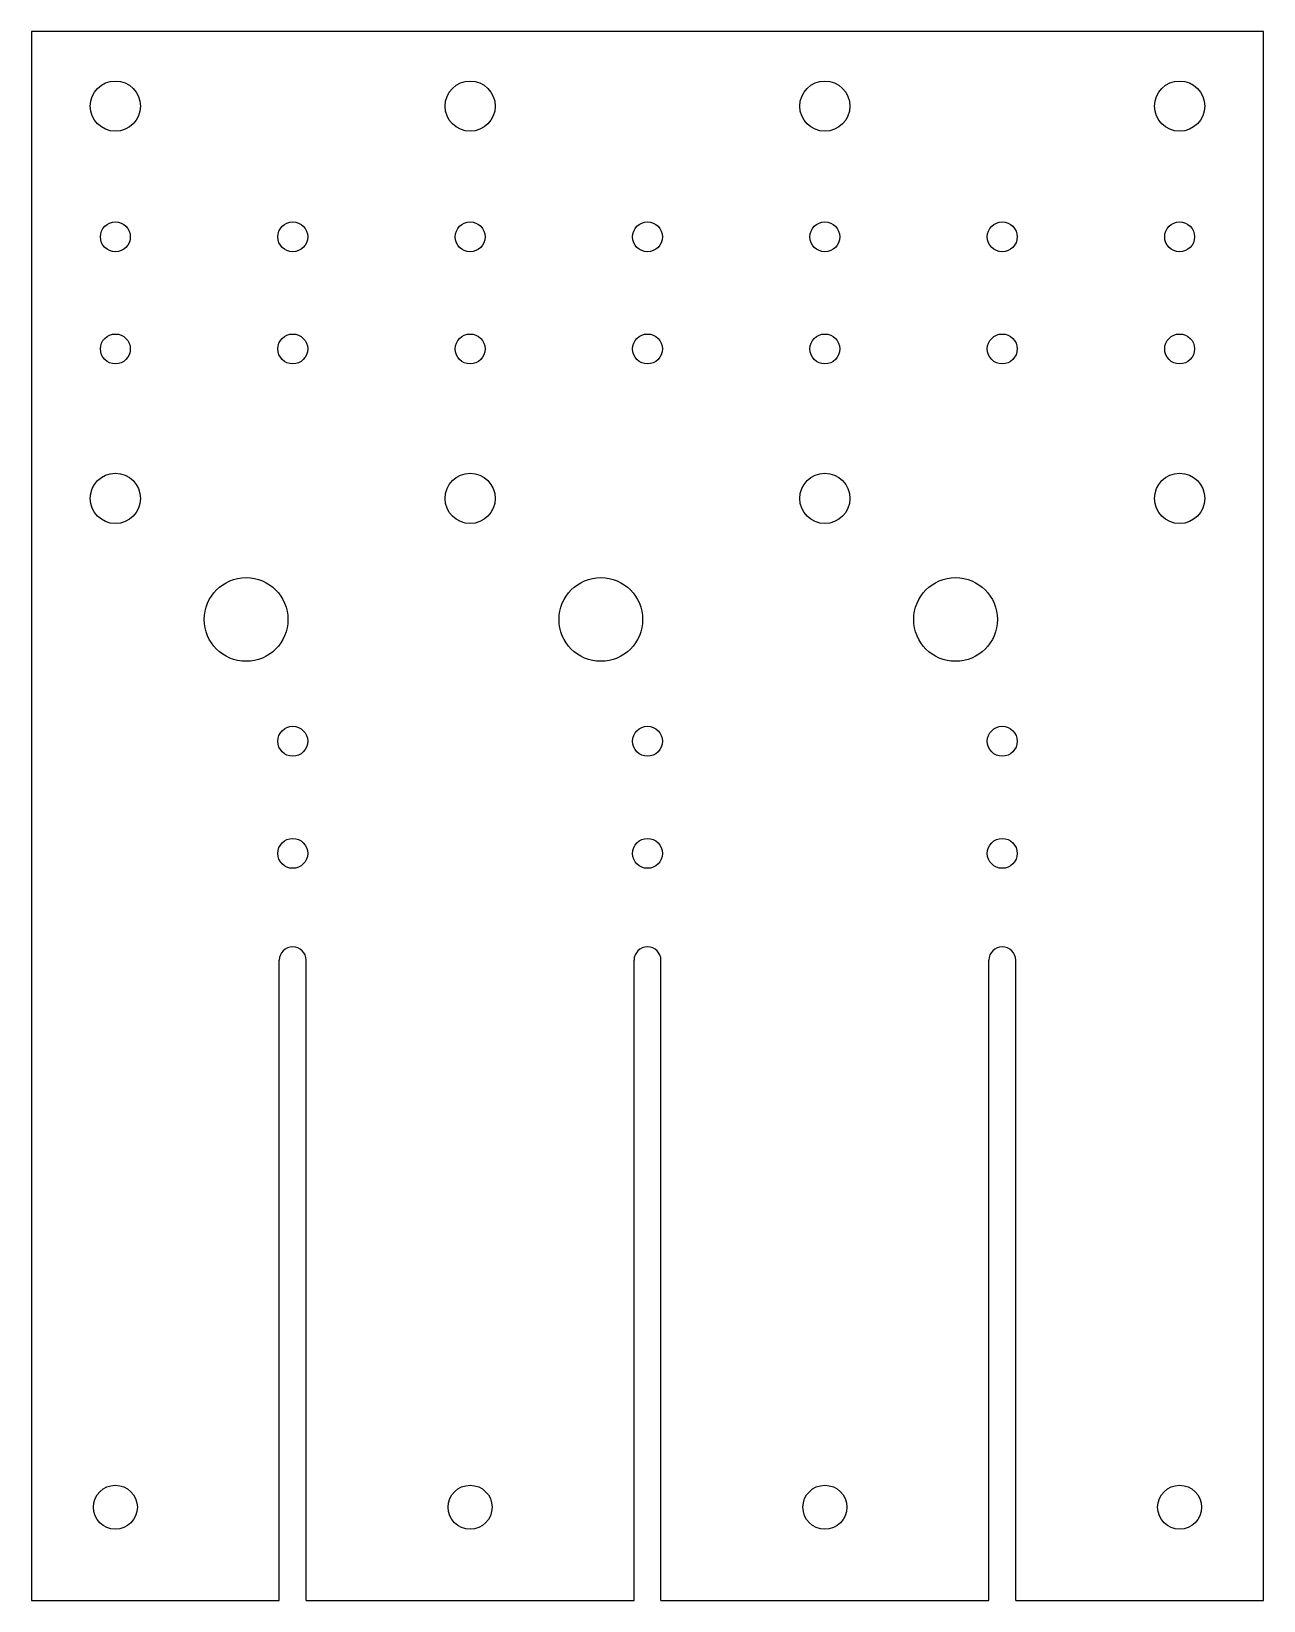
# Model space of a CAD drawing. Extents: x 281.94 to 286.06, y -42.25 to -37.
import ezdxf

# ---------------------------------------------------------------- set-up
doc = ezdxf.new("R2010")
doc.units = 0
doc.header["$MEASUREMENT"] = 0
doc.layers.add('1_OUTLINE_1', color=7, linetype='Continuous')
doc.layers.add('2_HOLES_1', color=7, linetype='Continuous')

msp = doc.modelspace()

# ---------------------------------------------------------------- linework, layer by layer
at = {"layer": '1_OUTLINE_1', "color": 7, "linetype": 'Continuous', "lineweight": 25}
for p, q in [((281.9375, -37), (281.9375, -42.25)), ((286.0625, -37), (281.9375, -37)), ((286.0625, -42.25), (286.0625, -37)), ((282.7675, -42.25), (282.7675, -40.1075)), ((282.8575, -42.25), (282.8575, -40.1075)), ((283.955, -42.25), (283.955, -40.1075)), ((284.045, -42.25), (284.045, -40.1075)), ((285.1425, -42.25), (285.1425, -40.1075)), ((285.2325, -42.25), (285.2325, -40.1075)), ((281.9375, -42.25), (282.7675, -42.25)), ((282.8575, -42.25), (283.955, -42.25)), ((284.045, -42.25), (285.1425, -42.25)), ((285.2325, -42.25), (286.0625, -42.25))]:
    msp.add_line(p, q, dxfattribs=at)
for centre in [(282.8125, -40.1075), (284, -40.1075), (285.1875, -40.1075)]:
    msp.add_arc(centre, 0.045, 0, 180, dxfattribs=at)
at = {"layer": '2_HOLES_1', "color": 7, "linetype": 'Continuous', "lineweight": 25}
for centre, radius in [((282.21875, -37.25), 0.084), ((283.40625, -37.25), 0.084), ((284.59375, -37.25), 0.084), ((285.78125, -37.25), 0.084), ((282.21875, -37.6875), 0.05), ((282.8125, -37.6875), 0.05), ((283.40625, -37.6875), 0.05), ((284, -37.6875), 0.05), ((284.59375, -37.6875), 0.05), ((285.1875, -37.6875), 0.05), ((285.78125, -37.6875), 0.05), ((282.21875, -38.0625), 0.05), ((282.8125, -38.0625), 0.05), ((283.40625, -38.0625), 0.05), ((284, -38.0625), 0.05), ((284.59375, -38.0625), 0.05), ((285.1875, -38.0625), 0.05), ((285.78125, -38.0625), 0.05), ((282.21875, -38.5625), 0.084), ((283.40625, -38.5625), 0.084), ((284.59375, -38.5625), 0.084), ((285.78125, -38.5625), 0.084), ((282.65625, -38.9675), 0.14), ((283.84375, -38.9675), 0.14), ((285.03125, -38.9675), 0.14), ((282.8125, -39.375), 0.05), ((284, -39.375), 0.05), ((285.1875, -39.375), 0.05), ((282.8125, -39.75), 0.05), ((284, -39.75), 0.05), ((285.1875, -39.75), 0.05), ((282.21875, -41.9375), 0.0735), ((283.40625, -41.9375), 0.0735), ((284.59375, -41.9375), 0.0735), ((285.78125, -41.9375), 0.0735)]:
    msp.add_circle(centre, radius, dxfattribs=at)

doc.saveas('drawing.dxf')
